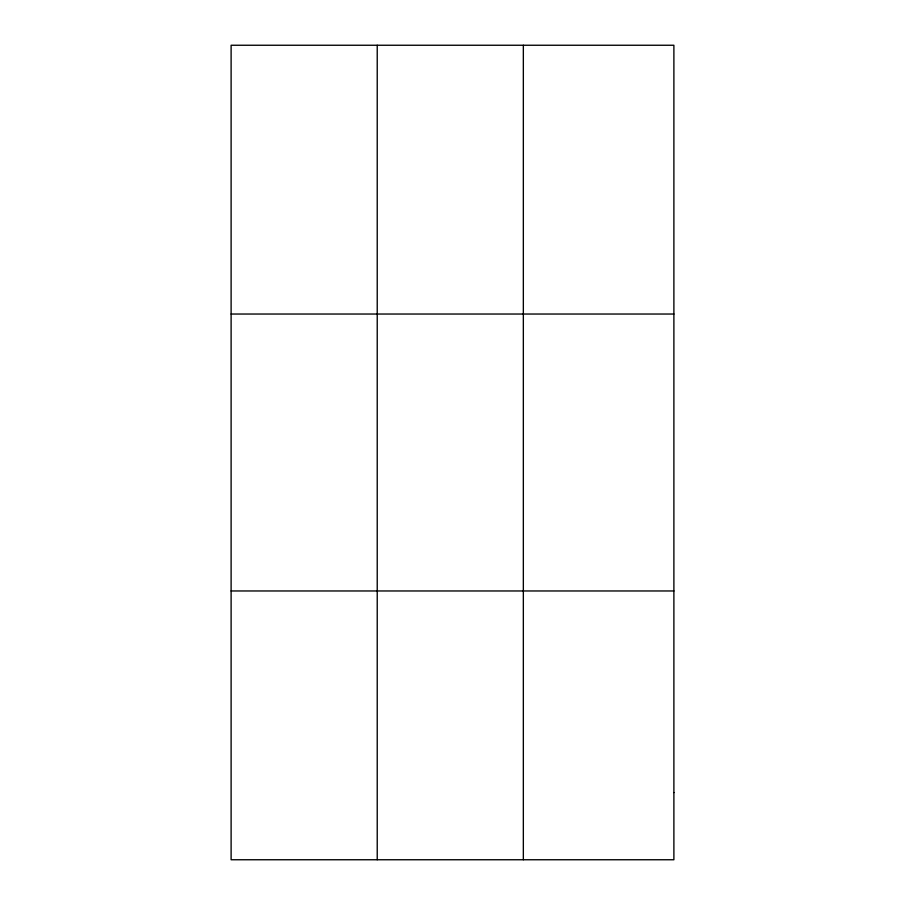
<?xml version="1.0" encoding="UTF-8"?>
<svg xmlns="http://www.w3.org/2000/svg" width="905" height="905" viewBox="0 0 905 905"><rect width="100%" height="100%" fill="white"/><g stroke="black" fill="none" stroke-linecap="round" stroke-linejoin="round"><path stroke-width="1.36" d="M377.227 859.75L377.227 45.25M523.339 859.75L523.339 45.25M231.114 314.035L673.886 314.035M231.114 590.965L673.886 590.965M673.886 792.554L673.886 859.75L231.114 859.75L231.114 45.25L673.886 45.25L673.886 792.554"/></g></svg>
